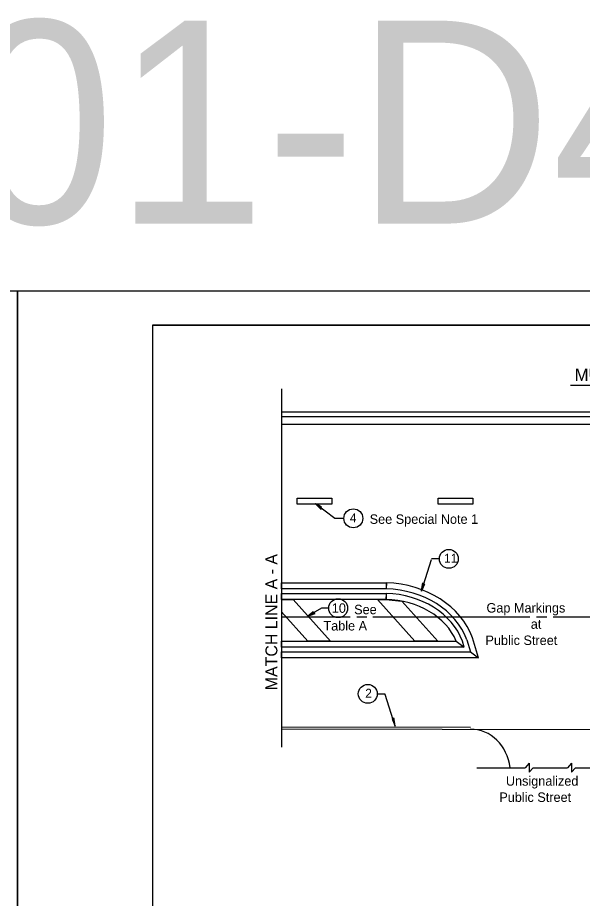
# Model space of a CAD drawing. Extents: x 97639 to 103048, y 75804 to 82153.
# Drawn here: x 99356 to 99774, y 78110 to 78761 of the extents above; entities that cross this region are included whole.
import ezdxf

# ---------------------------------------------------------------- set-up
doc = ezdxf.new("R2010")
doc.units = 0
for name, color, linetype in [('Sheets_50 Reference Boundary', 7, 'Continuous'), ('Sheets_General Details', 7, 'Continuous'), ('Sheets_Printer Plotting Border', 7, 'Continuous')]:
    doc.layers.add(name, color=color, linetype=linetype)

msp = doc.modelspace()

# ---------------------------------------------------------------- linework, layer by layer
at = {"layer": 'Sheets_50 Reference Boundary'}
msp.add_lwpolyline([(99456.3, 78533.5), (101031.3, 78533.5), (101031.3, 77533.51), (99456.3, 77533.51)], close=True, dxfattribs=at)
at = {"layer": 'Sheets_General Details'}
for p, q in [((101056.3, 78558.51), (99356.3, 78558.51)), ((99356.3, 78558.51), (99356.3, 77458.51)), ((99356.3, 77458.51), (99356.3, 78558.51)), ((99551.25, 78486.36), (99551.25, 78221.38)), ((99764.91, 78489.07), (99941.59, 78489.07)), ((99551.25, 78469.28), (100374.26, 78469.28)), ((99551.25, 78465.96), (100372.87, 78465.96)), ((99551.25, 78460.16), (100374.26, 78460.16)), ((99590.83, 78390.58), (99576.38, 78401.41)), ((99597.39, 78390.58), (99590.83, 78390.58)), ((99654.66, 78336.8), (99662.26, 78360.26)), ((99667.98, 78360.63), (99662.23, 78360.63)), ((99628.91, 78342.88), (99628.76, 78338.48)), ((99628.91, 78342.88), (99628.91, 78342.88)), ((99551.25, 78330.61), (99559.87, 78330.61)), ((99559.87, 78330.61), (99587.58, 78299.83)), ((99622.27, 78330.61), (99628.49, 78330.69)), ((99649.96, 78299.85), (99622.27, 78330.61)), ((99628.64, 78335.08), (99628.49, 78330.69)), ((99628.49, 78330.69), (99640.17, 78329.39)), ((99628.64, 78335.08), (99628.64, 78335.08)), ((99580.94, 78324.16), (99571.05, 78318.44)), ((99586.2, 78324.16), (99580.94, 78324.16)), ((99640.17, 78329.39), (99666.76, 78299.85)), ((99570.78, 78299.82), (99551.25, 78321.52)), ((99602.02, 78317.45), (99551.25, 78317.43)), ((99614.46, 78317.45), (99607, 78317.45)), ((99734.87, 78317.48), (99618.75, 78317.45)), ((99747.31, 78317.49), (99739.84, 78317.49)), ((99812.83, 78317.51), (99752.08, 78317.49)), ((99587.58, 78299.82), (99570.78, 78299.82)), ((99666.76, 78299.85), (99649.96, 78299.85)), ((99680.45, 78299.86), (99686.26, 78295.34)), ((99686.26, 78295.34), (99685.07, 78299.86)), ((99688.32, 78300.86), (99691.05, 78291.88)), ((99696.98, 78287.52), (99692.53, 78302.14)), ((99691.05, 78291.88), (99696.98, 78287.52)), ((99622.08, 78260.83), (99627.84, 78260.83)), ((99635.41, 78237), (99627.8, 78260.46)), ((99551.25, 78236.51), (99691, 78236.16)), ((99551.25, 78235.09), (99810.83, 78234.42)), ((99703.78, 78229.05), (99703.78, 78229.05)), ((99695.69, 78206.26), (99731.45, 78206.26)), ((99718.81, 78206.26), (99718.81, 78206.26)), ((99734.4, 78209.54), (99731.45, 78206.26)), ((99734.4, 78209.54), (99734.4, 78202.98)), ((99734.4, 78206.26), (99734.4, 78206.26)), ((99737.35, 78206.26), (99734.4, 78202.98)), ((99737.35, 78206.26), (99762.64, 78206.26)), ((99765.59, 78209.54), (99762.64, 78206.26)), ((99765.59, 78209.54), (99765.59, 78202.98)), ((99765.59, 78206.26), (99765.59, 78206.26)), ((99768.54, 78206.26), (99765.59, 78202.98)), ((99768.54, 78206.26), (99804.14, 78206.26))]:
    msp.add_line(p, q, dxfattribs=at)
for points in [[(99456.3, 78533.51), (101031.3, 78533.51), (101031.3, 77483.51), (99456.3, 77483.51)], [(99562.95, 78405.54), (99588.51, 78405.54), (99588.51, 78401.17), (99562.95, 78401.17)], [(99667.17, 78405.54), (99692.74, 78405.54), (99692.74, 78401.17), (99667.17, 78401.17)], [(99551.25, 78342.96), (99628.76, 78342.96), (99628.76, 78338.48), (99551.25, 78338.48)], [(99551.25, 78335.08), (99628.64, 78335.08), (99628.64, 78330.61), (99551.25, 78330.61)], [(99686.26, 78295.34), (99551.25, 78295.38), (99551.25, 78299.81), (99680.45, 78299.86)], [(99696.98, 78287.52), (99551.25, 78287.52), (99551.25, 78291.91), (99691.05, 78291.88)]]:
    msp.add_lwpolyline(points, close=True, dxfattribs=at)
for points in [[(99580.62, 78398.13), (99580.91, 78398.95), (99578.91, 78400), (99576.37, 78401.41), (99578.63, 78399.17), (99580.56, 78397.11), (99580.62, 78398.13), (99580.71, 78398.75), (99577.94, 78400.24), (99580.38, 78397.63), (99580.33, 78398.54), (99579.12, 78399.33), (99580.13, 78398.3)], [(99656.34, 78342.23), (99657, 78341.76), (99655.95, 78339.6), (99654.66, 78336.8), (99655.29, 78340.09), (99655.74, 78343.01), (99656.34, 78342.23), (99656.74, 78341.8), (99655.29, 78338.77), (99655.87, 78342.48), (99656.32, 78341.72), (99655.76, 78340.28), (99656.03, 78341.77)], [(99575.31, 78320.79), (99574.8, 78321.46), (99573, 78320), (99570.66, 78318.19), (99573.53, 78319.33), (99576.09, 78320.23), (99575.31, 78320.79), (99574.87, 78321.17), (99572.35, 78319.16), (99575.6, 78320.31), (99574.85, 78320.7), (99573.64, 78319.89), (99574.94, 78320.38)], [(99633.73, 78242.44), (99633.06, 78241.96), (99634.12, 78239.81), (99635.41, 78237), (99634.78, 78240.29), (99634.32, 78243.22), (99633.73, 78242.44), (99633.33, 78242), (99634.77, 78238.98), (99634.19, 78242.68), (99633.74, 78241.92), (99634.3, 78240.49), (99634.04, 78241.97)]]:
    msp.add_lwpolyline(points, dxfattribs=at)
for centre in [(99604.39, 78390.58), (99674.98, 78360.63), (99593.2, 78324.16), (99615.08, 78260.83)]:
    msp.add_circle(centre, 7, dxfattribs=at)
for centre, major_axis, ratio, start_param, end_param in [((99626.52, 78285.14), (69.07, 0), 0.836428, 0.298855, 1.53617), ((99626.52, 78285.14), (64.67, 0), 0.825298, 0.298855, 1.53617), ((99626.52, 78285.52), (56.87, 0), 0.794757, 0.322802, 1.53617), ((99626.52, 78285.14), (61.27, 0), 0.815603, 0.298855, 1.53617), ((99691, 78201.95), (0, -32.77), 0.9, 1.702586, 3.141593)]:
    msp.add_ellipse(centre, major_axis=major_axis, ratio=ratio, start_param=start_param, end_param=end_param, dxfattribs=at)
at = {"layer": 'Sheets_Printer Plotting Border'}
for points in [[(97656.3, 77458.51), (99356.3, 77458.51), (99356.3, 78558.51), (97656.3, 78558.51)], [(99356.3, 77458.51), (101056.3, 77458.51), (101056.3, 78558.51), (99356.3, 78558.51)]]:
    msp.add_lwpolyline(points, close=True, dxfattribs=at)

# ---------------------------------------------------------------- texts
at = {"layer": 'Sheets_General Details'}
for s, height, p in [('780001-D4', 150, (98870.12, 78608.51)), ('MULTI-LANE WITH CCC&G', 9.199, (99767.97, 78492.12)), ('4', 6.65, (99601.8, 78387.56)), ('See Special Note 1', 7, (99616.48, 78386.51)), ('11', 6.649, (99671.43, 78357.72)), ('10', 7, (99588.48, 78320.73)), ('See', 7, (99605, 78319.67)), ('Gap Markings', 7, (99702.79, 78320.93)), ('Table A', 7, (99582.29, 78307.67)), ('at', 7, (99735.55, 78308.93)), ('Public Street', 7, (99702.04, 78296.93)), ('2', 6.65, (99613.15, 78257.92)), ('Unsignalized', 7, (99717.13, 78192.94)), ('Public Street', 7, (99712.28, 78180.94))]:
    msp.add_text(s, height=height, dxfattribs=at).set_placement(p)
msp.add_text('MATCH LINE A - A', height=8.8, rotation=90, dxfattribs=at).set_placement((99548.27, 78263.51))

doc.saveas('drawing.dxf')
